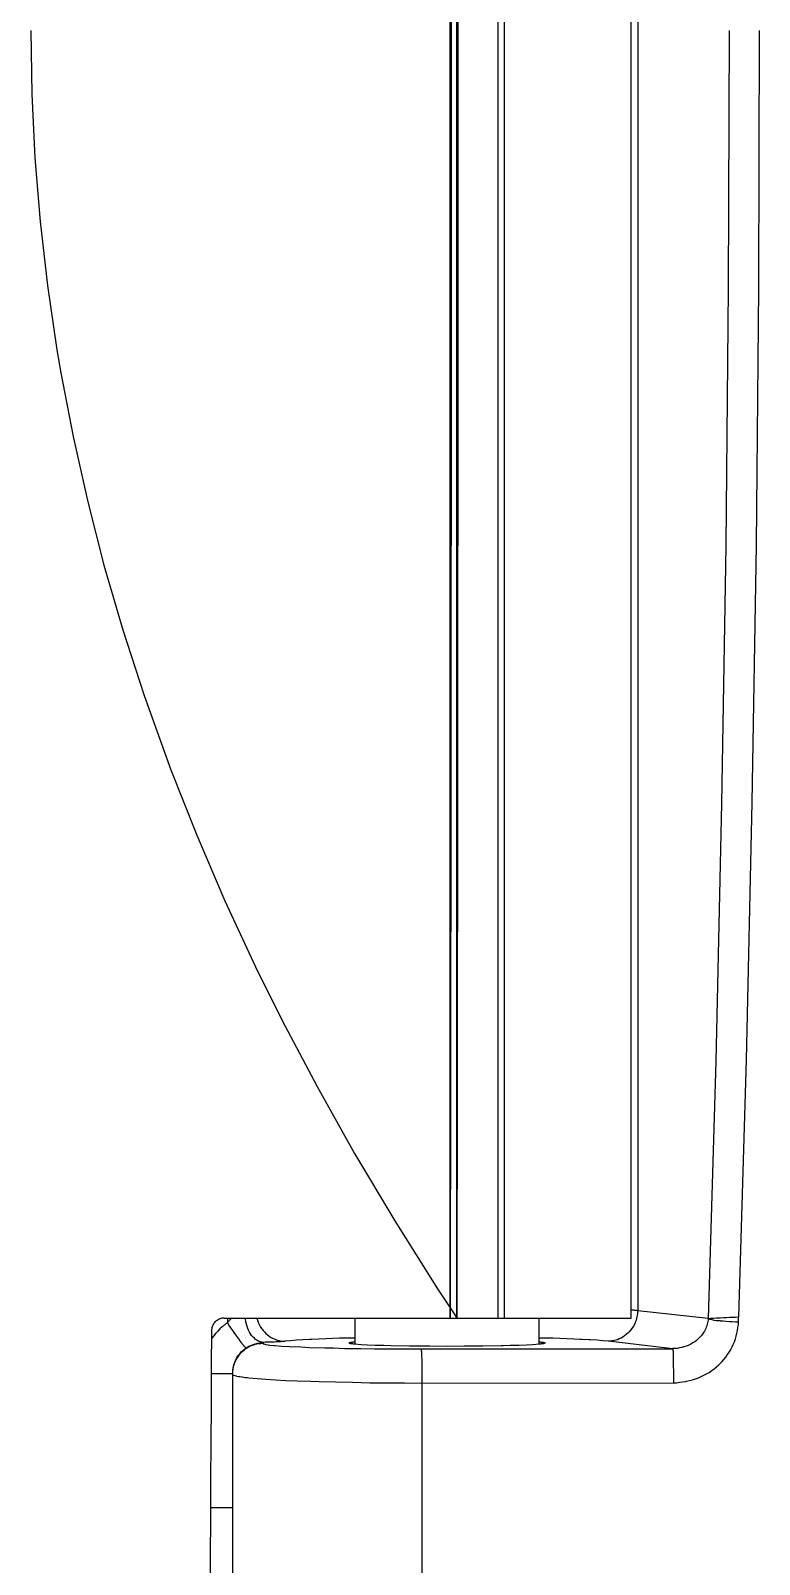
# Model space of a CAD drawing. Header units: millimetres. Extents: x -495897 to 1376592, y -28539 to 470976.
# Drawn here: x 196877 to 197649, y 218028 to 219654 of the extents above; entities that cross this region are included whole.
import ezdxf

# ---------------------------------------------------------------- set-up
doc = ezdxf.new("R2010")
doc.units = ezdxf.units.MM

msp = doc.modelspace()

# ---------------------------------------------------------------- linework, layer by layer
at = {"color": 0}
for p, q in [((197321.948, 218289.503), (197321.948, 221019.633)), ((197328.838, 218289.503), (197328.838, 221019.633)), ((197372.518, 218289.503), (197372.518, 221019.633)), ((197379.278, 218289.503), (197379.278, 221019.633)), ((197513.438, 218289.503), (197513.438, 221019.633)), ((197520.588, 221011.833), (197520.588, 218297.303)), ((196877.218, 219654.503), (196878.258, 219587.163)), ((197617.308, 219654.503), (197616.528, 219381.373)), ((197649.418, 219654.503), (197648.638, 219381.763)), ((196878.258, 219587.163), (196881.768, 219519.693)), ((196881.768, 219519.693), (196887.228, 219451.963)), ((196887.228, 219451.963), (196895.028, 219384.103)), ((196895.028, 219384.103), (196904.778, 219316.113)), ((197616.528, 219381.373), (197613.928, 219108.113)), ((197648.638, 219381.763), (197645.908, 219108.893)), ((196904.778, 219316.113), (196909.198, 219291.803)), ((196909.198, 219291.803), (196922.068, 219224.073)), ((196922.068, 219224.073), (196937.278, 219156.213)), ((196937.278, 219156.213), (196954.828, 219087.833)), ((197645.908, 219108.893), (197641.488, 218836.023)), ((197613.928, 219108.113), (197609.378, 218834.983)), ((196954.828, 219087.833), (196974.718, 219019.323)), ((196974.718, 219019.323), (196997.078, 218950.553)), ((196997.078, 218950.553), (197000.848, 218939.633)), ((197000.848, 218939.633), (197025.808, 218870.733)), ((197025.808, 218870.733), (197053.238, 218801.573)), ((197609.378, 218834.983), (197603.398, 218561.983)), ((197641.488, 218836.023), (197635.378, 218563.413)), ((197053.238, 218801.573), (197083.138, 218732.023)), ((197083.138, 218732.023), (197115.508, 218661.953)), ((197115.508, 218661.953), (197143.458, 218605.533)), ((197143.458, 218605.533), (197180.768, 218534.943)), ((197603.398, 218561.983), (197595.208, 218288.983)), ((197635.378, 218563.413), (197627.448, 218290.803)), ((197180.768, 218534.943), (197220.548, 218463.963)), ((197220.548, 218463.963), (197263.188, 218392.463)), ((197263.188, 218392.463), (197308.428, 218320.443)), ((197308.428, 218320.443), (197326.758, 218292.753)), ((197514.088, 218297.953), (197513.438, 218298.083)), ((197514.868, 218297.953), (197514.088, 218297.953)), ((197515.518, 218297.953), (197514.868, 218297.953)), ((197516.298, 218297.953), (197515.518, 218297.953)), ((197516.948, 218297.693), (197516.298, 218297.953)), ((197517.728, 218297.563), (197516.948, 218297.693)), ((197518.378, 218297.563), (197517.728, 218297.563)), ((197518.898, 218297.563), (197518.378, 218297.563)), ((197519.678, 218297.563), (197518.898, 218297.563)), ((197520.198, 218297.303), (197519.678, 218297.563)), ((197520.588, 218297.303), (197520.198, 218297.303)), ((197520.588, 218297.303), (197520.328, 218295.743)), ((197595.208, 218288.983), (197520.588, 218297.303)), ((197069.488, 218278.583), (197069.618, 218279.623)), ((197069.618, 218279.623), (197070.008, 218280.533)), ((197070.008, 218280.533), (197070.398, 218281.443)), ((197070.398, 218281.443), (197070.658, 218282.483)), ((197070.658, 218282.483), (197071.308, 218283.393)), ((197071.308, 218283.393), (197071.828, 218284.043)), ((197071.828, 218284.043), (197072.348, 218284.953)), ((197072.348, 218284.953), (197072.998, 218285.733)), ((197072.998, 218285.733), (197073.388, 218286.123)), ((197073.388, 218286.123), (197073.778, 218286.383)), ((197073.778, 218286.383), (197074.298, 218286.773)), ((197074.298, 218286.773), (197074.688, 218287.163)), ((197074.688, 218287.163), (197075.078, 218287.293)), ((197075.078, 218287.293), (197075.598, 218287.683)), ((197075.598, 218287.683), (197075.988, 218287.813)), ((197075.988, 218287.813), (197076.378, 218288.073)), ((197076.378, 218288.073), (197076.768, 218288.463)), ((197076.768, 218288.463), (197077.418, 218288.593)), ((197082.358, 218289.503), (197513.438, 218289.503)), ((197085.738, 218289.503), (197085.738, 218284.693)), ((197085.738, 218284.693), (197086.258, 218285.213)), ((197087.688, 218281.703), (197085.738, 218284.693)), ((197086.258, 218285.213), (197086.648, 218285.473)), ((197086.648, 218285.473), (197087.038, 218286.123)), ((197087.038, 218286.123), (197087.558, 218286.643)), ((197087.558, 218286.643), (197087.948, 218287.163)), ((197089.508, 218279.103), (197087.688, 218281.703)), ((197087.948, 218287.163), (197088.208, 218287.683)), ((197088.208, 218287.683), (197088.858, 218288.073)), ((197088.858, 218288.073), (197089.378, 218288.593)), ((197089.378, 218288.593), (197089.638, 218289.113)), ((197089.638, 218289.113), (197090.288, 218289.503)), ((197104.718, 218288.463), (197104.588, 218289.503)), ((197105.238, 218285.473), (197104.718, 218288.463)), ((197105.888, 218283.003), (197105.238, 218285.473)), ((197106.538, 218280.663), (197105.888, 218283.003)), ((197107.318, 218278.583), (197106.538, 218280.663)), ((197116.938, 218289.503), (197117.458, 218287.293)), ((197117.458, 218287.293), (197118.238, 218285.213)), ((197118.238, 218285.213), (197118.758, 218284.043)), ((197118.758, 218284.043), (197119.798, 218281.963)), ((197119.798, 218281.963), (197120.838, 218280.013)), ((197120.838, 218280.013), (197122.138, 218278.193)), ((197221.068, 218261.943), (197221.068, 218289.503)), ((197326.758, 218292.753), (197328.838, 218289.503)), ((197326.888, 218292.753), (197328.838, 218289.503)), ((197415.938, 218261.943), (197415.938, 218289.503)), ((197516.298, 218281.183), (197514.998, 218279.493)), ((197516.948, 218282.613), (197516.298, 218281.183)), ((197517.728, 218284.303), (197516.948, 218282.613)), ((197518.248, 218285.863), (197517.728, 218284.303)), ((197518.898, 218287.423), (197518.248, 218285.863)), ((197519.288, 218289.113), (197518.898, 218287.423)), ((197519.678, 218290.803), (197519.288, 218289.113)), ((197520.068, 218292.363), (197519.678, 218290.803)), ((197520.198, 218294.183), (197520.068, 218292.363)), ((197520.328, 218295.743), (197520.198, 218294.183)), ((197593.258, 218279.753), (197592.738, 218278.323)), ((197593.908, 218281.183), (197593.258, 218279.753)), ((197594.168, 218282.873), (197593.908, 218281.183)), ((197594.558, 218284.303), (197594.168, 218282.873)), ((197594.948, 218285.733), (197594.558, 218284.303)), ((197595.078, 218287.293), (197594.948, 218285.733)), ((197595.208, 218288.983), (197595.078, 218287.293)), ((197595.208, 218288.983), (197597.548, 218289.243)), ((197595.208, 218288.983), (197597.028, 218288.463)), ((197597.028, 218288.463), (197598.978, 218287.813)), ((197597.548, 218289.243), (197600.408, 218289.503)), ((197598.978, 218287.813), (197601.188, 218287.293)), ((197600.408, 218289.503), (197601.058, 218289.503)), ((197601.058, 218289.503), (197604.178, 218289.633)), ((197601.188, 218287.293), (197603.658, 218287.033)), ((197603.658, 218287.033), (197604.178, 218287.033)), ((197604.178, 218289.633), (197607.428, 218289.763)), ((197604.178, 218287.033), (197607.428, 218286.773)), ((197607.428, 218289.763), (197608.208, 218289.763)), ((197607.428, 218286.773), (197607.948, 218286.643)), ((197607.948, 218286.643), (197611.198, 218286.383)), ((197608.208, 218289.763), (197611.328, 218290.023)), ((197611.198, 218286.383), (197614.448, 218286.123)), ((197611.328, 218290.023), (197614.578, 218290.153)), ((197614.448, 218286.123), (197617.698, 218285.863)), ((197614.578, 218290.153), (197617.828, 218290.413)), ((197617.698, 218285.863), (197620.818, 218285.733)), ((197617.828, 218290.413), (197621.078, 218290.413)), ((197620.818, 218285.733), (197624.068, 218285.473)), ((197621.078, 218290.413), (197624.328, 218290.543)), ((197624.068, 218285.473), (197627.318, 218285.343)), ((197624.328, 218290.543), (197627.448, 218290.803)), ((197626.798, 218279.493), (197627.188, 218282.483)), ((197627.188, 218282.483), (197627.318, 218285.343)), ((197627.318, 218285.343), (197627.448, 218290.803)), ((197068.968, 218236.593), (197069.228, 218276.503)), ((197069.228, 218277.673), (197069.488, 218278.583)), ((197069.228, 218276.503), (197069.228, 218277.673)), ((197091.588, 218276.373), (197089.508, 218279.103)), ((197092.888, 218274.293), (197091.588, 218276.373)), ((197094.708, 218271.563), (197092.888, 218274.293)), ((197096.658, 218268.833), (197094.708, 218271.563)), ((197098.738, 218266.233), (197096.658, 218268.833)), ((197098.998, 218265.713), (197098.738, 218266.233)), ((197101.078, 218262.983), (197098.998, 218265.713)), ((197108.228, 218276.503), (197107.318, 218278.583)), ((197109.268, 218274.553), (197108.228, 218276.503)), ((197110.308, 218272.863), (197109.268, 218274.553)), ((197111.348, 218271.173), (197110.308, 218272.863)), ((197111.738, 218270.783), (197111.348, 218271.173)), ((197113.038, 218269.223), (197111.738, 218270.783)), ((197114.468, 218268.053), (197113.038, 218269.223)), ((197115.638, 218266.883), (197114.468, 218268.053)), ((197116.938, 218265.973), (197115.638, 218266.883)), ((197118.368, 218265.063), (197116.938, 218265.973)), ((197117.718, 218262.983), (197119.668, 218263.373)), ((197119.668, 218264.543), (197118.368, 218265.063)), ((197120.838, 218264.283), (197119.668, 218264.543)), ((197119.668, 218263.373), (197121.488, 218263.503)), ((197122.138, 218263.893), (197120.838, 218264.283)), ((197121.488, 218263.503), (197123.438, 218263.633)), ((197122.138, 218278.193), (197123.438, 218276.373)), ((197123.438, 218263.633), (197122.138, 218263.893)), ((197123.438, 218276.373), (197124.868, 218274.813)), ((197125.778, 218263.893), (197123.438, 218263.633)), ((197123.438, 218263.633), (197123.438, 218262.593)), ((197124.868, 218274.813), (197126.428, 218273.123)), ((197128.248, 218263.893), (197125.778, 218263.893)), ((197126.428, 218273.123), (197127.988, 218271.953)), ((197127.988, 218271.953), (197129.678, 218270.523)), ((197130.588, 218263.893), (197128.248, 218263.893)), ((197129.678, 218270.523), (197131.498, 218269.353)), ((197132.928, 218264.023), (197130.588, 218263.893)), ((197131.498, 218269.353), (197133.448, 218268.313)), ((197135.268, 218264.023), (197132.928, 218264.023)), ((197133.448, 218268.313), (197135.398, 218267.403)), ((197137.478, 218264.283), (197135.268, 218264.023)), ((197135.398, 218267.403), (197136.698, 218266.883)), ((197136.698, 218266.883), (197138.778, 218266.233)), ((197139.818, 218264.413), (197137.478, 218264.283)), ((197138.778, 218266.233), (197140.728, 218265.713)), ((197142.418, 218264.413), (197139.818, 218264.413)), ((197140.728, 218265.713), (197142.938, 218265.063)), ((197143.198, 218264.543), (197142.418, 218264.413)), ((197142.938, 218265.063), (197145.018, 218264.933)), ((197145.538, 218264.673), (197143.198, 218264.543)), ((197145.018, 218264.933), (197146.968, 218264.933)), ((197146.968, 218264.933), (197145.538, 218264.673)), ((197152.558, 218265.453), (197146.968, 218264.933)), ((197158.668, 218265.973), (197152.558, 218265.453)), ((197165.688, 218266.363), (197158.668, 218265.973)), ((197173.228, 218266.753), (197165.688, 218266.363)), ((197175.178, 218266.883), (197173.228, 218266.753)), ((197182.458, 218267.013), (197175.178, 218266.883)), ((197189.868, 218267.403), (197182.458, 218267.013)), ((197197.148, 218267.663), (197189.868, 218267.403)), ((197204.558, 218268.053), (197197.148, 218267.663)), ((197212.098, 218268.183), (197204.558, 218268.053)), ((197219.378, 218268.313), (197212.098, 218268.183)), ((197214.438, 218263.113), (197214.698, 218263.373)), ((197214.698, 218263.373), (197214.958, 218263.503)), ((197214.958, 218263.503), (197215.478, 218263.503)), ((197215.478, 218263.503), (197215.998, 218263.633)), ((197215.998, 218263.633), (197216.128, 218263.893)), ((197216.128, 218263.893), (197216.908, 218263.893)), ((197216.908, 218263.893), (197217.688, 218264.023)), ((197217.688, 218264.023), (197218.208, 218264.023)), ((197218.208, 218264.023), (197218.858, 218264.283)), ((197218.858, 218264.283), (197219.638, 218264.283)), ((197220.808, 218268.313), (197219.378, 218268.313)), ((197219.638, 218264.283), (197220.158, 218264.283)), ((197220.158, 218264.283), (197220.808, 218264.283)), ((197415.938, 218264.413), (197416.328, 218264.413)), ((197423.478, 218268.183), (197416.198, 218268.313)), ((197416.328, 218264.413), (197416.848, 218264.283)), ((197416.848, 218264.283), (197417.498, 218264.283)), ((197417.498, 218264.283), (197418.278, 218264.023)), ((197418.278, 218264.023), (197418.798, 218264.023)), ((197418.798, 218264.023), (197419.578, 218263.893)), ((197419.578, 218263.893), (197420.228, 218263.893)), ((197420.228, 218263.893), (197420.748, 218263.633)), ((197420.748, 218263.633), (197421.268, 218263.633)), ((197421.268, 218263.633), (197422.048, 218263.373)), ((197422.048, 218263.373), (197422.178, 218263.373)), ((197422.178, 218263.373), (197422.308, 218263.113)), ((197430.758, 218268.053), (197423.478, 218268.183)), ((197437.908, 218267.793), (197430.758, 218268.053)), ((197445.318, 218267.403), (197437.908, 218267.793)), ((197452.728, 218267.273), (197445.318, 218267.403)), ((197460.008, 218266.883), (197452.728, 218267.273)), ((197461.308, 218266.883), (197460.008, 218266.883)), ((197468.588, 218266.493), (197461.308, 218266.883)), ((197470.018, 218266.363), (197468.588, 218266.493)), ((197477.428, 218265.973), (197470.018, 218266.363)), ((197483.668, 218265.453), (197477.428, 218265.973)), ((197489.388, 218264.933), (197483.668, 218265.453)), ((197491.468, 218265.063), (197489.388, 218264.933)), ((197557.638, 218257.003), (197489.388, 218264.933)), ((197493.548, 218265.323), (197491.468, 218265.063)), ((197495.628, 218265.713), (197493.548, 218265.323)), ((197497.838, 218266.233), (197495.628, 218265.713)), ((197499.008, 218266.493), (197497.838, 218266.233)), ((197500.958, 218267.403), (197499.008, 218266.493)), ((197503.038, 218268.313), (197500.958, 218267.403)), ((197504.728, 218269.353), (197503.038, 218268.313)), ((197506.548, 218270.653), (197504.728, 218269.353)), ((197508.368, 218271.953), (197506.548, 218270.653)), ((197510.058, 218273.383), (197508.368, 218271.953)), ((197511.618, 218274.943), (197510.058, 218273.383)), ((197513.048, 218276.503), (197511.618, 218274.943)), ((197514.218, 218278.323), (197513.048, 218276.503)), ((197514.998, 218279.493), (197514.218, 218278.323)), ((197580.908, 218264.413), (197578.958, 218263.113)), ((197582.858, 218265.843), (197580.908, 218264.413)), ((197584.678, 218267.403), (197582.858, 218265.843)), ((197586.368, 218269.093), (197584.678, 218267.403)), ((197587.928, 218270.653), (197586.368, 218269.093)), ((197589.358, 218272.473), (197587.928, 218270.653)), ((197590.398, 218274.293), (197589.358, 218272.473)), ((197591.308, 218275.463), (197590.398, 218274.293)), ((197592.088, 218276.893), (197591.308, 218275.463)), ((197592.738, 218278.323), (197592.088, 218276.893)), ((197621.728, 218261.553), (197623.028, 218264.413)), ((197623.028, 218264.413), (197624.068, 218267.403)), ((197624.068, 218267.403), (197624.978, 218270.263)), ((197624.978, 218270.263), (197625.758, 218273.383)), ((197625.758, 218273.383), (197626.408, 218276.373)), ((197626.408, 218276.373), (197626.798, 218279.493)), ((197095.228, 218246.993), (197096.008, 218248.293)), ((197096.658, 218248.423), (197095.488, 218246.603)), ((197096.008, 218248.293), (197096.918, 218249.463)), ((197097.958, 218250.243), (197096.658, 218248.423)), ((197096.918, 218249.463), (197097.828, 218250.633)), ((197097.828, 218250.633), (197098.738, 218251.673)), ((197099.388, 218252.063), (197097.958, 218250.243)), ((197098.738, 218251.673), (197099.778, 218252.843)), ((197101.078, 218253.493), (197099.388, 218252.063)), ((197099.778, 218252.843), (197100.688, 218254.013)), ((197100.688, 218254.013), (197101.728, 218254.923)), ((197101.338, 218262.203), (197101.078, 218262.983)), ((197102.638, 218254.923), (197101.078, 218253.493)), ((197102.248, 218261.163), (197101.338, 218262.203)), ((197101.728, 218254.923), (197102.768, 218255.963)), ((197103.288, 218259.733), (197102.248, 218261.163)), ((197104.198, 218256.353), (197102.638, 218254.923)), ((197102.768, 218255.963), (197104.068, 218256.613)), ((197104.068, 218258.953), (197103.288, 218259.733)), ((197104.588, 218258.173), (197104.068, 218258.953)), ((197104.068, 218256.613), (197105.108, 218257.783)), ((197106.018, 218257.393), (197104.198, 218256.353)), ((197104.718, 218257.913), (197104.588, 218258.173)), ((197104.978, 218257.783), (197104.718, 218257.913)), ((197105.108, 218257.783), (197104.978, 218257.783)), ((197105.108, 218257.783), (197105.238, 218257.783)), ((197105.238, 218257.783), (197106.928, 218258.693)), ((197107.968, 218258.693), (197106.018, 218257.393)), ((197106.928, 218258.693), (197108.488, 218259.733)), ((197109.918, 218259.603), (197107.968, 218258.693)), ((197108.488, 218259.733), (197110.308, 218260.513)), ((197112.128, 218260.513), (197109.918, 218259.603)), ((197110.308, 218260.513), (197112.128, 218261.163)), ((197112.128, 218261.163), (197113.948, 218261.943)), ((197114.078, 218261.163), (197112.128, 218260.513)), ((197113.948, 218261.943), (197115.638, 218262.333)), ((197114.728, 218261.293), (197114.078, 218261.163)), ((197116.938, 218261.943), (197114.728, 218261.293)), ((197115.638, 218262.333), (197117.718, 218262.983)), ((197119.148, 218262.203), (197116.938, 218261.943)), ((197121.228, 218262.333), (197119.148, 218262.203)), ((197123.438, 218262.593), (197121.228, 218262.333)), ((197123.438, 218262.593), (197123.568, 218262.333)), ((197123.568, 218262.333), (197123.828, 218262.203)), ((197123.828, 218262.203), (197124.088, 218262.073)), ((197124.088, 218262.073), (197124.218, 218262.073)), ((197124.218, 218262.073), (197125.388, 218261.683)), ((197125.388, 218261.683), (197126.038, 218261.553)), ((197126.038, 218261.553), (197126.558, 218261.293)), ((197126.558, 218261.293), (197128.898, 218261.033)), ((197128.898, 218261.033), (197130.718, 218260.773)), ((197130.718, 218260.773), (197135.398, 218260.513)), ((197135.398, 218260.513), (197136.308, 218260.253)), ((197136.308, 218260.253), (197143.068, 218259.863)), ((197143.068, 218259.863), (197151.388, 218259.343)), ((197151.388, 218259.343), (197151.908, 218259.343)), ((197151.908, 218259.343), (197163.868, 218258.823)), ((197163.868, 218258.823), (197172.708, 218258.433)), ((197172.708, 218258.433), (197189.088, 218257.913)), ((197189.088, 218257.913), (197198.058, 218257.783)), ((197198.058, 218257.783), (197210.278, 218257.393)), ((197210.278, 218257.393), (197227.178, 218257.263)), ((197214.438, 218263.113), (197214.438, 218263.113)), ((197214.698, 218262.723), (197214.438, 218262.983)), ((197214.438, 218262.983), (197214.438, 218262.983)), ((197214.958, 218262.723), (197214.698, 218262.723)), ((197215.478, 218262.593), (197214.958, 218262.723)), ((197215.998, 218262.333), (197215.478, 218262.593)), ((197216.778, 218262.203), (197215.998, 218262.333)), ((197217.298, 218262.203), (197216.778, 218262.203)), ((197217.948, 218262.073), (197217.298, 218262.203)), ((197218.728, 218262.073), (197217.948, 218262.073)), ((197219.378, 218261.943), (197218.728, 218262.073)), ((197219.898, 218261.943), (197219.378, 218261.943)), ((197220.678, 218261.943), (197219.898, 218261.943)), ((197220.808, 218261.943), (197220.678, 218261.943)), ((197227.308, 218261.163), (197220.808, 218261.943)), ((197227.178, 218257.263), (197241.608, 218257.003)), ((197234.328, 218260.773), (197227.308, 218261.163)), ((197242.128, 218260.513), (197234.328, 218260.773)), ((197241.608, 218257.003), (197258.508, 218256.873)), ((197251.618, 218260.253), (197242.128, 218260.513)), ((197259.028, 218260.123), (197251.618, 218260.253)), ((197258.508, 218256.873), (197274.108, 218256.873)), ((197278.528, 218259.733), (197259.028, 218260.123)), ((197274.108, 218256.873), (197290.878, 218256.873)), ((197298.028, 218259.603), (197278.528, 218259.733)), ((197290.748, 218256.873), (197290.878, 218256.613)), ((197290.748, 218256.873), (197317.398, 218256.873)), ((197290.878, 218256.613), (197291.008, 218256.223)), ((197291.008, 218256.223), (197291.008, 218255.963)), ((197291.008, 218255.963), (197291.008, 218254.793)), ((197291.008, 218254.793), (197291.268, 218253.623)), ((197291.268, 218253.623), (197291.268, 218251.803)), ((197291.268, 218251.803), (197291.398, 218250.243)), ((197291.398, 218250.243), (197291.398, 218249.203)), ((197291.398, 218249.203), (197291.658, 218245.563)), ((197300.238, 218259.603), (197298.028, 218259.603)), ((197318.438, 218259.343), (197300.238, 218259.603)), ((197317.398, 218256.873), (197344.048, 218256.873)), ((197336.768, 218259.603), (197318.438, 218259.343)), ((197356.268, 218259.733), (197336.768, 218259.603)), ((197344.048, 218256.873), (197370.828, 218256.873)), ((197375.768, 218260.123), (197356.268, 218259.733)), ((197370.828, 218256.873), (197397.478, 218256.873)), ((197377.848, 218260.123), (197375.768, 218260.123)), ((197385.258, 218260.253), (197377.848, 218260.123)), ((197394.618, 218260.513), (197385.258, 218260.253)), ((197402.548, 218260.773), (197394.618, 218260.513)), ((197397.478, 218256.873), (197424.128, 218257.003)), ((197409.438, 218261.163), (197402.548, 218260.773)), ((197415.938, 218261.943), (197409.438, 218261.163)), ((197416.588, 218261.943), (197415.938, 218261.943)), ((197417.368, 218261.943), (197416.588, 218261.943)), ((197417.888, 218262.073), (197417.368, 218261.943)), ((197418.668, 218262.073), (197417.888, 218262.073)), ((197419.318, 218262.203), (197418.668, 218262.073)), ((197420.098, 218262.203), (197419.318, 218262.203)), ((197420.618, 218262.333), (197420.098, 218262.203)), ((197420.748, 218262.333), (197420.618, 218262.333)), ((197421.528, 218262.593), (197420.748, 218262.333)), ((197422.048, 218262.723), (197421.528, 218262.593)), ((197422.178, 218262.723), (197422.048, 218262.723)), ((197422.308, 218262.983), (197422.178, 218262.723)), ((197422.308, 218263.113), (197422.308, 218262.983)), ((197422.308, 218263.113), (197422.308, 218263.113)), ((197424.128, 218257.003), (197450.908, 218257.003)), ((197450.908, 218257.003), (197477.558, 218257.003)), ((197477.558, 218257.003), (197504.338, 218257.003)), ((197504.338, 218257.003), (197530.988, 218257.003)), ((197530.988, 218257.003), (197557.508, 218257.003)), ((197559.978, 218257.263), (197557.638, 218257.263)), ((197557.638, 218257.003), (197557.638, 218256.873)), ((197557.638, 218256.873), (197557.768, 218256.483)), ((197557.768, 218256.483), (197557.768, 218256.223)), ((197557.768, 218256.223), (197557.768, 218255.053)), ((197557.768, 218255.053), (197558.028, 218254.013)), ((197558.028, 218254.013), (197558.028, 218252.063)), ((197558.028, 218252.063), (197558.158, 218250.373)), ((197558.158, 218250.373), (197558.158, 218249.463)), ((197558.158, 218249.463), (197558.288, 218245.953)), ((197562.318, 218257.393), (197559.978, 218257.263)), ((197564.788, 218257.783), (197562.318, 218257.393)), ((197567.128, 218258.303), (197564.788, 218257.783)), ((197569.468, 218258.823), (197567.128, 218258.303)), ((197571.808, 218259.603), (197569.468, 218258.823)), ((197574.148, 218260.513), (197571.808, 218259.603)), ((197576.228, 218261.553), (197574.148, 218260.513)), ((197577.008, 218261.943), (197576.228, 218261.553)), ((197578.958, 218263.113), (197577.008, 218261.943)), ((197611.718, 218245.563), (197613.928, 218248.033)), ((197613.928, 218248.033), (197615.618, 218250.763)), ((197615.618, 218250.763), (197617.438, 218253.233)), ((197617.438, 218253.233), (197619.128, 218255.963)), ((197619.128, 218256.223), (197620.558, 218258.823)), ((197619.128, 218255.963), (197619.128, 218256.223)), ((197620.558, 218258.823), (197621.728, 218261.553)), ((197068.708, 218196.813), (197068.968, 218236.593)), ((197091.848, 218237.893), (197091.588, 218235.683)), ((197092.628, 218239.843), (197091.848, 218237.893)), ((197093.278, 218242.053), (197092.628, 218239.843)), ((197094.188, 218244.003), (197093.278, 218242.053)), ((197094.578, 218244.653), (197094.188, 218244.003)), ((197095.488, 218246.603), (197094.578, 218244.653)), ((197291.658, 218245.563), (197291.658, 218244.913)), ((197291.658, 218244.913), (197291.658, 218241.273)), ((197291.658, 218241.273), (197291.658, 218237.503)), ((197291.658, 218237.503), (197291.788, 218233.863)), ((197291.788, 218233.863), (197291.788, 218231.653)), ((197291.788, 218231.653), (197291.788, 218228.013)), ((197558.288, 218245.953), (197558.288, 218245.173)), ((197558.288, 218245.173), (197558.288, 218241.403)), ((197558.288, 218241.403), (197558.288, 218237.893)), ((197558.288, 218237.893), (197558.548, 218234.253)), ((197558.548, 218234.253), (197558.548, 218231.783)), ((197558.548, 218231.783), (197558.548, 218228.143)), ((197593.518, 218230.353), (197596.118, 218231.913)), ((197596.118, 218231.913), (197598.978, 218233.733)), ((197598.978, 218233.733), (197601.578, 218235.683)), ((197601.578, 218235.683), (197604.048, 218237.893)), ((197604.048, 218237.893), (197606.518, 218239.973)), ((197606.518, 218239.973), (197607.428, 218240.883)), ((197607.428, 218240.883), (197609.638, 218243.223)), ((197609.638, 218243.223), (197611.718, 218245.563)), ((197068.968, 218230.743), (197075.728, 218230.743)), ((197075.728, 218230.743), (197077.938, 218230.743)), ((197077.938, 218230.743), (197078.198, 218230.743)), ((197078.198, 218230.743), (197080.538, 218230.743)), ((197080.538, 218230.743), (197082.748, 218230.743)), ((197082.748, 218230.743), (197084.828, 218230.743)), ((197084.828, 218230.743), (197085.608, 218230.743)), ((197085.608, 218230.743), (197087.558, 218230.743)), ((197087.558, 218230.743), (197088.598, 218230.483)), ((197088.598, 218230.483), (197089.378, 218230.743)), ((197089.378, 218230.743), (197089.508, 218230.743)), ((197089.508, 218230.743), (197089.898, 218230.743)), ((197089.898, 218230.743), (197090.548, 218230.743)), ((197090.548, 218230.743), (197090.808, 218230.483)), ((197090.808, 218230.483), (197090.808, 218230.483)), ((197090.808, 218230.483), (197090.938, 218230.483)), ((197090.938, 218230.743), (197090.938, 218069.673)), ((197090.938, 218230.483), (197090.938, 218230.743)), ((197090.938, 218229.963), (197090.938, 218229.833)), ((197090.938, 218229.833), (197091.198, 218229.443)), ((197091.198, 218229.443), (197091.588, 218229.313)), ((197091.588, 218229.313), (197091.978, 218229.053)), ((197091.978, 218229.053), (197093.408, 218228.533)), ((197093.408, 218228.533), (197094.968, 218228.143)), ((197094.968, 218228.143), (197095.488, 218228.013)), ((197095.488, 218228.013), (197095.488, 218228.013)), ((197095.488, 218228.013), (197097.308, 218227.623)), ((197097.308, 218227.623), (197098.998, 218227.493)), ((197098.998, 218227.493), (197100.818, 218227.103)), ((197100.818, 218227.103), (197101.208, 218227.103)), ((197101.208, 218227.103), (197103.158, 218226.713)), ((197103.158, 218226.713), (197104.978, 218226.583)), ((197104.978, 218226.583), (197106.798, 218226.453)), ((197106.798, 218226.453), (197108.488, 218226.193)), ((197108.488, 218226.193), (197117.328, 218225.283)), ((197117.328, 218225.283), (197126.558, 218224.633)), ((197126.558, 218224.633), (197136.698, 218223.983)), ((197136.698, 218223.983), (197147.618, 218223.333)), ((197147.618, 218223.333), (197159.578, 218222.813)), ((197159.578, 218222.813), (197174.138, 218222.423)), ((197174.138, 218222.423), (197182.848, 218222.163)), ((197182.848, 218222.163), (197200.138, 218221.773)), ((197200.138, 218221.773), (197218.338, 218221.383)), ((197218.338, 218221.383), (197236.798, 218220.993)), ((197236.798, 218220.993), (197255.128, 218220.863)), ((197255.128, 218220.863), (197273.458, 218220.863)), ((197273.458, 218220.863), (197291.788, 218220.603)), ((197291.788, 218228.013), (197291.788, 218224.373)), ((197291.788, 218224.373), (197291.788, 218220.603)), ((197291.788, 218220.603), (197558.548, 218220.993)), ((197291.788, 218220.603), (197291.788, 218019.363)), ((197558.548, 218228.143), (197558.548, 218224.633)), ((197558.548, 218224.633), (197558.548, 218220.993)), ((197558.548, 218220.993), (197561.798, 218220.993)), ((197561.798, 218220.993), (197565.048, 218221.383)), ((197565.048, 218221.383), (197568.168, 218221.773)), ((197568.168, 218221.773), (197571.418, 218222.293)), ((197571.418, 218222.293), (197572.328, 218222.423)), ((197572.328, 218222.423), (197575.578, 218223.203)), ((197575.578, 218223.203), (197578.568, 218224.113)), ((197578.568, 218224.113), (197581.818, 218225.023)), ((197581.818, 218225.023), (197584.808, 218226.193)), ((197584.808, 218226.193), (197587.798, 218227.493)), ((197587.798, 218227.493), (197590.528, 218228.923)), ((197590.528, 218228.923), (197593.518, 218230.353)), ((197068.578, 218156.903), (197068.708, 218196.813)), ((197068.188, 218117.123), (197068.578, 218156.903)), ((197068.058, 218077.213), (197068.188, 218117.123)), ((197090.938, 218088.133), (197068.058, 218088.133)), ((197067.928, 218037.433), (197068.058, 218077.213)), ((197067.538, 217997.393), (197067.928, 218037.433))]:
    msp.add_line(p, q, dxfattribs=at)
for points in [[(197321.948, 221019.633), (197322.598, 220473.633), (197322.988, 219927.633), (197322.988, 219381.503), (197322.598, 218835.503), (197321.948, 218289.503)], [(197328.838, 221019.633), (197329.618, 220473.633), (197330.008, 219927.633), (197330.008, 219381.503), (197329.618, 218835.503), (197328.838, 218289.503)], [(197080.018, 218280.143), (197077.678, 218277.933), (197075.468, 218275.723), (197073.258, 218273.253), (197071.178, 218270.783), (197069.098, 218268.183)], [(197080.538, 218289.503), (197079.888, 218289.373), (197079.238, 218289.113), (197078.588, 218288.983), (197077.938, 218288.853), (197077.418, 218288.593)], [(197082.878, 218282.353), (197082.358, 218281.833), (197081.838, 218281.443), (197081.318, 218281.053), (197080.668, 218280.533), (197080.018, 218280.143)], [(197082.358, 218289.503), (197081.968, 218289.503), (197081.708, 218289.503), (197081.318, 218289.503), (197080.928, 218289.503), (197080.538, 218289.503)], [(197085.738, 218284.693), (197085.218, 218284.173), (197084.698, 218283.783), (197084.048, 218283.393), (197083.528, 218282.873), (197082.878, 218282.483)], [(197092.238, 218239.843), (197091.718, 218238.023), (197091.458, 218236.203), (197091.198, 218234.383), (197091.068, 218232.563), (197090.938, 218230.743)], [(197091.588, 218235.683), (197091.328, 218234.513), (197091.198, 218233.343), (197091.068, 218232.303), (197090.938, 218231.133), (197090.938, 218229.963)], [(197095.228, 218246.993), (197094.578, 218245.693), (197093.928, 218244.263), (197093.278, 218242.833), (197092.758, 218241.403), (197092.238, 218239.843)], [(197090.938, 218069.673), (197090.938, 218059.013), (197090.938, 218048.483), (197091.068, 218037.823), (197091.068, 218027.293), (197091.198, 218016.633)]]:
    msp.add_lwpolyline(points, dxfattribs=at)

doc.saveas('drawing.dxf')
